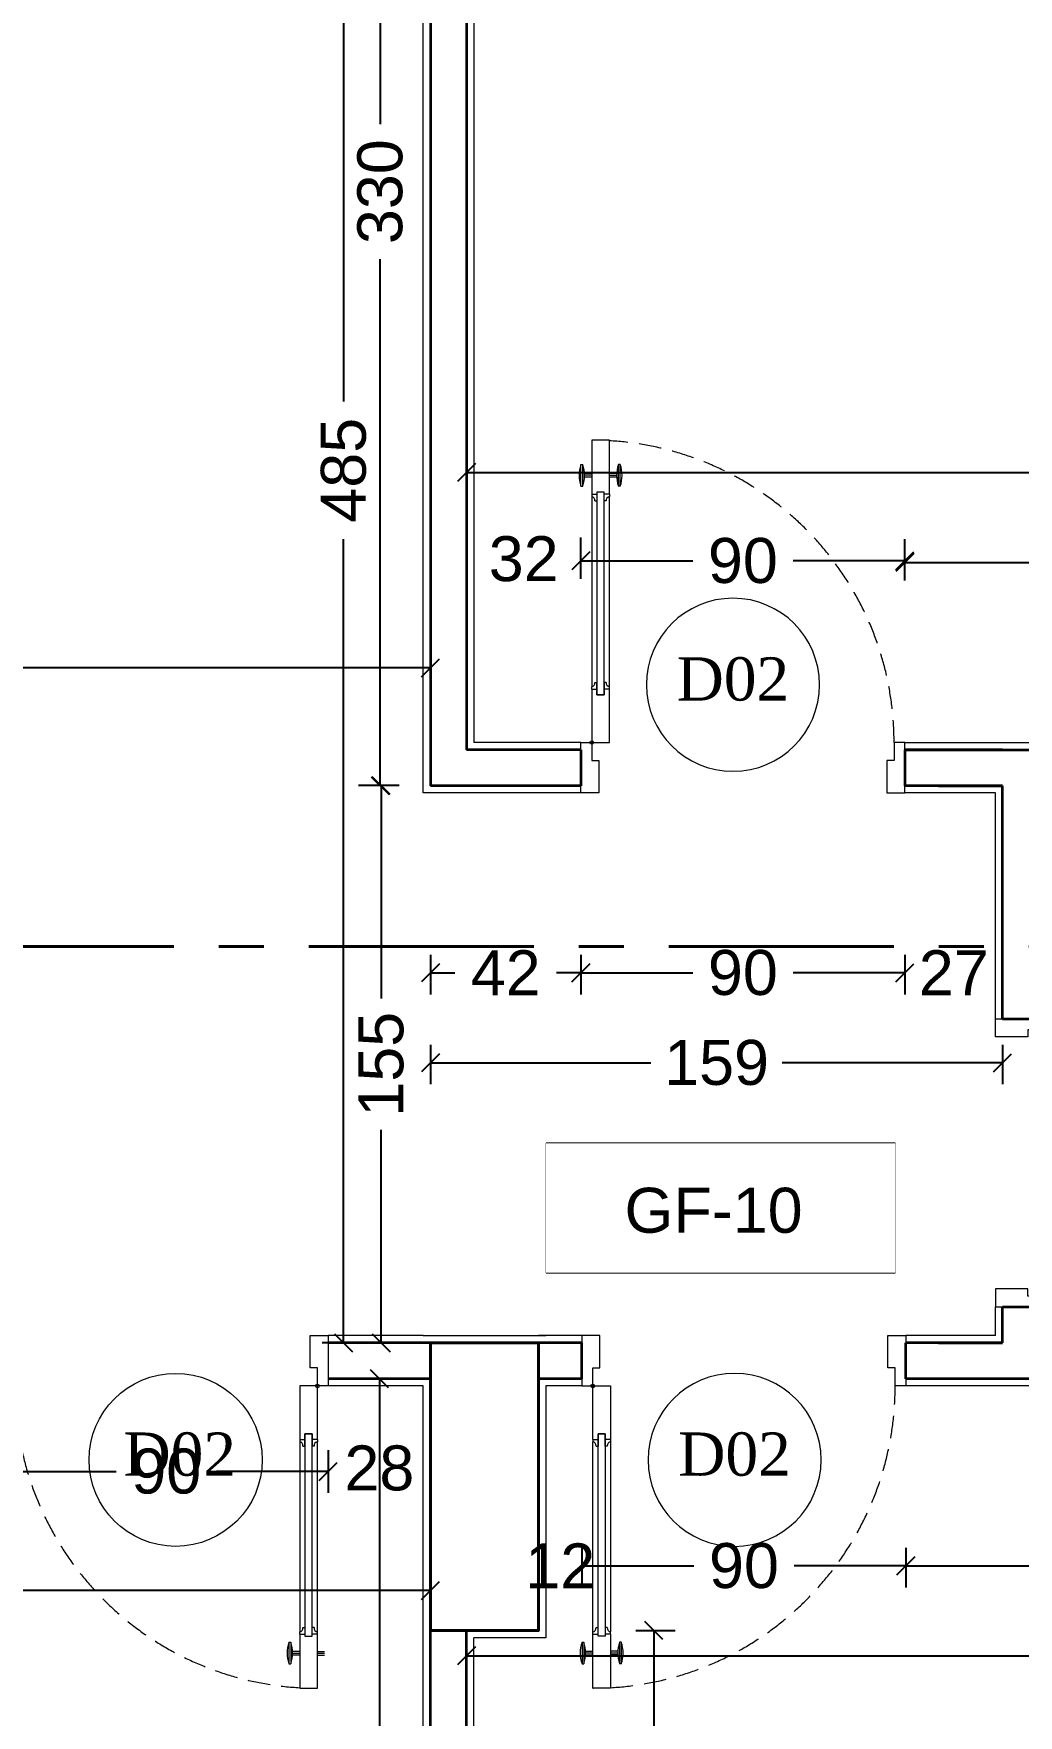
# Model space of a CAD drawing. Header units: inches. Extents: x -580639 to 179052, y 0 to 152898.
# Drawn here: x -331508 to -328773, y 129245 to 133919 of the extents above; entities that cross this region are included whole.
import ezdxf

# ---------------------------------------------------------------- set-up
doc = ezdxf.new("R2010")
doc.units = ezdxf.units.IN
doc.header["$LTSCALE"] = 500
doc.header["$MEASUREMENT"] = 0
doc.set_wipeout_variables(frame=1)
for name, pattern in [('ACAD_ISO03W100', [30, 12, -18]), ('CENTER', [2, 1.25, -0.25, 0.25, -0.25]), ('HIDDEN2', [0.1875, 0.125, -0.0625])]:
    doc.linetypes.add(name, pattern=pattern)
for name, color, linetype, lineweight in [('A-DOOR', 110, 'Continuous', 13), ('A-wall', 52, 'Continuous', 35), ('col', 4, 'Continuous', 40), ('DIM', 8, 'Continuous', 18), ('fini', 11, 'Continuous', 13), ('Room reference', 50, 'Continuous', 13)]:
    doc.layers.add(name, color=color, linetype=linetype, lineweight=lineweight)
doc.styles.add('50', font='arial.ttf', dxfattribs={"height": 125})
doc.styles.add('ROMANS 2', font='times.ttf')
doc.dimstyles.new('DIM', dxfattribs={"dimscale": 50, "dimtxt": 125, "dimasz": 1, "dimexe": 1.2, "dimexo": 1, "dimgap": 1, "dimtad": 0, "dimtoh": 1, "dimdec": 0, "dimlfac": 0.1, "dimrnd": 1, "dimdsep": 46, "dimtxsty": '50', "dimblk": 'OBLIQUE', "dimcen": 0.09, "dimclrt": 8, "dimadec": 0, "dimazin": 0, "dimtfac": 1, "dimtdec": 0, "dimtix": 1, "dimtofl": 0, "dimtmove": 2, "dimatfit": 2, "dimfxl": 1, "dimfxlon": 1, "dimtzin": 0, "dimarcsym": 0})

# ---------------------------------------------------------------- blocks, each defined once
blk = doc.blocks.new('_Oblique')
at = {"color": 0, "linetype": 'ByBlock', "lineweight": -2}
blk.add_line((-0.5, -0.5), (0.5, 0.5), dxfattribs=at)
blk = doc.blocks.new('*D1110')
at = {"layer": 'Defpoints', "color": 0, "transparency": 16777216}
for p in [(-329087.9, 132448.9), (-329087.9, 131928.9), (-326155.7, 131928.9)]:
    blk.add_point(p, dxfattribs=at)
at = {"layer": 'DIM', "color": 0, "lineweight": -2, "transparency": 16777216}
for p, q in [((-329087.9, 132398.9), (-329087.9, 132508.9)), ((-326155.7, 132398.9), (-326155.7, 132508.9)), ((-329087.9, 132448.9), (-327811, 132448.9)), ((-326155.7, 132448.9), (-327432.7, 132448.9))]:
    blk.add_line(p, q, dxfattribs=at)
at = {"layer": 'DIM', "color": 0, "lineweight": -2, "transparency": 16777216, "xscale": 50, "yscale": 50, "zscale": 50, "rotation": 180}
blk.add_blockref('_Oblique', (-329087.9, 132448.9), dxfattribs=at)
at = {"layer": 'DIM', "color": 0, "lineweight": -2, "transparency": 16777216, "xscale": 50, "yscale": 50, "zscale": 50}
blk.add_blockref('_Oblique', (-326155.7, 132448.9), dxfattribs=at)
at = {"layer": 'DIM', "color": 8, "transparency": 16777216, "insert": (-327621.8, 132448.9), "char_height": 125, "attachment_point": 5, "style": '50'}
blk.add_mtext('293', dxfattribs=at)
blk = doc.blocks.new('*D1111')
at = {"layer": 'Defpoints', "color": 0, "transparency": 16777216}
for p in [(-329987.9, 132453.9), (-329987.9, 131928.9), (-329087.9, 131928.9)]:
    blk.add_point(p, dxfattribs=at)
at = {"layer": 'DIM', "color": 0, "lineweight": -2, "transparency": 16777216}
for p, q in [((-329987.9, 132403.9), (-329987.9, 132513.9)), ((-329087.9, 132403.9), (-329087.9, 132513.9)), ((-329987.9, 132453.9), (-329677.2, 132453.9)), ((-329087.9, 132453.9), (-329398.6, 132453.9))]:
    blk.add_line(p, q, dxfattribs=at)
at = {"layer": 'DIM', "color": 0, "lineweight": -2, "transparency": 16777216, "xscale": 50, "yscale": 50, "zscale": 50, "rotation": 180}
blk.add_blockref('_Oblique', (-329987.9, 132453.9), dxfattribs=at)
at = {"layer": 'DIM', "color": 0, "lineweight": -2, "transparency": 16777216, "xscale": 50, "yscale": 50, "zscale": 50}
blk.add_blockref('_Oblique', (-329087.9, 132453.9), dxfattribs=at)
at = {"layer": 'DIM', "color": 8, "transparency": 16777216, "insert": (-329537.9, 132453.9), "char_height": 125, "attachment_point": 5, "style": '50'}
blk.add_mtext('90', dxfattribs=at)
blk = doc.blocks.new('*D1112')
at = {"layer": 'Defpoints', "color": 0, "transparency": 16777216}
for p in [(-330305.7, 132458.9), (-330305.7, 131928.9), (-329987.9, 131928.9)]:
    blk.add_point(p, dxfattribs=at)
at = {"layer": 'DIM', "color": 0, "lineweight": -2, "transparency": 16777216}
for p, q in [((-330305.7, 132408.9), (-330305.7, 132518.9)), ((-329987.9, 132408.9), (-329987.9, 132518.9))]:
    blk.add_line(p, q, dxfattribs=at)
at = {"layer": 'DIM', "color": 8, "transparency": 16777216, "insert": (-330146.8, 132458.9), "char_height": 125, "attachment_point": 5, "style": '50'}
blk.add_mtext('32', dxfattribs=at)
blk = doc.blocks.new('*D1090')
at = {"layer": 'Defpoints', "color": 0, "transparency": 16777216}
for p in [(-330305.7, 132698.9), (-330305.7, 131928.9), (-326155.7, 131928.9)]:
    blk.add_point(p, dxfattribs=at)
at = {"layer": 'DIM', "color": 0, "lineweight": -2, "transparency": 16777216}
for p, q in [((-330305.7, 132648.9), (-330305.7, 132758.9)), ((-326155.7, 132648.9), (-326155.7, 132758.9)), ((-330305.7, 132698.9), (-328421.8, 132698.9)), ((-326155.7, 132698.9), (-328039.6, 132698.9))]:
    blk.add_line(p, q, dxfattribs=at)
at = {"layer": 'DIM', "color": 0, "lineweight": -2, "transparency": 16777216, "xscale": 50, "yscale": 50, "zscale": 50, "rotation": 180}
blk.add_blockref('_Oblique', (-330305.7, 132698.9), dxfattribs=at)
at = {"layer": 'DIM', "color": 0, "lineweight": -2, "transparency": 16777216, "xscale": 50, "yscale": 50, "zscale": 50}
blk.add_blockref('_Oblique', (-326155.7, 132698.9), dxfattribs=at)
at = {"layer": 'DIM', "color": 8, "transparency": 16777216, "insert": (-328230.7, 132698.9), "char_height": 125, "attachment_point": 5, "style": '50'}
blk.add_mtext('415', dxfattribs=at)
blk = doc.blocks.new('*D1125')
at = {"layer": 'Defpoints', "color": 0, "transparency": 16777216}
for p in [(-329084.9, 130180.5), (-326155.7, 130180.5), (-329084.9, 129660.5)]:
    blk.add_point(p, dxfattribs=at)
at = {"layer": 'DIM', "color": 0, "lineweight": -2, "transparency": 16777216}
for p, q in [((-329084.9, 129710.5), (-329084.9, 129600.5)), ((-326155.7, 129710.5), (-326155.7, 129600.5)), ((-329084.9, 129660.5), (-327809.4, 129660.5)), ((-326155.7, 129660.5), (-327431.1, 129660.5))]:
    blk.add_line(p, q, dxfattribs=at)
at = {"layer": 'DIM', "color": 0, "lineweight": -2, "transparency": 16777216, "xscale": 50, "yscale": 50, "zscale": 50, "rotation": 180}
blk.add_blockref('_Oblique', (-329084.9, 129660.5), dxfattribs=at)
at = {"layer": 'DIM', "color": 0, "lineweight": -2, "transparency": 16777216, "xscale": 50, "yscale": 50, "zscale": 50}
blk.add_blockref('_Oblique', (-326155.7, 129660.5), dxfattribs=at)
at = {"layer": 'DIM', "color": 8, "transparency": 16777216, "insert": (-327620.3, 129660.5), "char_height": 125, "attachment_point": 5, "style": '50'}
blk.add_mtext('293', dxfattribs=at)
blk = doc.blocks.new('*D1126')
at = {"layer": 'Defpoints', "color": 0, "transparency": 16777216}
for p in [(-329984.9, 130180.5), (-329084.9, 130180.5), (-329984.9, 129660.5)]:
    blk.add_point(p, dxfattribs=at)
at = {"layer": 'DIM', "color": 0, "lineweight": -2, "transparency": 16777216}
for p, q in [((-329984.9, 129710.5), (-329984.9, 129600.5)), ((-329084.9, 129710.5), (-329084.9, 129600.5)), ((-329984.9, 129660.5), (-329674.2, 129660.5)), ((-329084.9, 129660.5), (-329395.5, 129660.5))]:
    blk.add_line(p, q, dxfattribs=at)
at = {"layer": 'DIM', "color": 0, "lineweight": -2, "transparency": 16777216, "xscale": 50, "yscale": 50, "zscale": 50, "rotation": 180}
blk.add_blockref('_Oblique', (-329984.9, 129660.5), dxfattribs=at)
at = {"layer": 'DIM', "color": 0, "lineweight": -2, "transparency": 16777216, "xscale": 50, "yscale": 50, "zscale": 50}
blk.add_blockref('_Oblique', (-329084.9, 129660.5), dxfattribs=at)
at = {"layer": 'DIM', "color": 8, "transparency": 16777216, "insert": (-329534.9, 129660.5), "char_height": 125, "attachment_point": 5, "style": '50'}
blk.add_mtext('90', dxfattribs=at)
blk = doc.blocks.new('*D1127')
at = {"layer": 'Defpoints', "color": 0, "transparency": 16777216}
for p in [(-330105.7, 130180.5), (-329984.9, 130180.5), (-330105.7, 129660.5)]:
    blk.add_point(p, dxfattribs=at)
at = {"layer": 'DIM', "color": 0, "lineweight": -2, "transparency": 16777216}
for p, q in [((-330105.7, 129710.5), (-330105.7, 129600.5)), ((-329984.9, 129710.5), (-329984.9, 129600.5))]:
    blk.add_line(p, q, dxfattribs=at)
at = {"layer": 'DIM', "color": 8, "transparency": 16777216, "insert": (-330045.3, 129660.5), "char_height": 125, "attachment_point": 5, "style": '50'}
blk.add_mtext('12', dxfattribs=at)
blk = doc.blocks.new('*D1128')
at = {"layer": 'Defpoints', "color": 0, "transparency": 16777216}
for p in [(-326155.7, 129630.5), (-330305.7, 129480.5), (-330305.7, 129410.5)]:
    blk.add_point(p, dxfattribs=at)
at = {"layer": 'DIM', "color": 0, "lineweight": -2, "transparency": 16777216}
for p, q in [((-330305.7, 129430.5), (-330305.7, 129350.5)), ((-326155.7, 129460.5), (-326155.7, 129350.5)), ((-330305.7, 129410.5), (-328421.8, 129410.5)), ((-326155.7, 129410.5), (-328039.6, 129410.5))]:
    blk.add_line(p, q, dxfattribs=at)
at = {"layer": 'DIM', "color": 0, "lineweight": -2, "transparency": 16777216, "xscale": 50, "yscale": 50, "zscale": 50, "rotation": 180}
blk.add_blockref('_Oblique', (-330305.7, 129410.5), dxfattribs=at)
at = {"layer": 'DIM', "color": 0, "lineweight": -2, "transparency": 16777216, "xscale": 50, "yscale": 50, "zscale": 50}
blk.add_blockref('_Oblique', (-326155.7, 129410.5), dxfattribs=at)
at = {"layer": 'DIM', "color": 8, "transparency": 16777216, "insert": (-328230.7, 129410.5), "char_height": 125, "attachment_point": 5, "style": '50'}
blk.add_mtext('415', dxfattribs=at)
blk = doc.blocks.new('*D1093')
at = {"layer": 'Defpoints', "color": 0, "transparency": 16777216}
for p in [(-330305.7, 129480.5), (-329785.7, 129480.5), (-330305.7, 126630.5)]:
    blk.add_point(p, dxfattribs=at)
at = {"layer": 'DIM', "color": 0, "lineweight": -2, "transparency": 16777216}
for p, q in [((-329835.7, 129480.5), (-329725.7, 129480.5)), ((-329785.7, 129480.5), (-329785.7, 128245.1)), ((-329785.7, 126630.5), (-329785.7, 127865.9)), ((-329835.7, 126630.5), (-329725.7, 126630.5))]:
    blk.add_line(p, q, dxfattribs=at)
at = {"layer": 'DIM', "color": 0, "lineweight": -2, "transparency": 16777216, "xscale": 50, "yscale": 50, "zscale": 50}
for p, rotation in [((-329785.7, 129480.5), 90), ((-329785.7, 126630.5), 270)]:
    blk.add_blockref('_Oblique', p, dxfattribs=dict(at, rotation=rotation))
at = {"layer": 'DIM', "color": 8, "transparency": 16777216, "insert": (-329785.7, 128055.5), "char_height": 125, "attachment_point": 5, "rotation": 90, "style": '50'}
blk.add_mtext('285', dxfattribs=at)
blk = doc.blocks.new('*D1133')
at = {"layer": 'Defpoints', "color": 0, "transparency": 16777216}
for p in [(-329087.9, 131828.9), (-328816.3, 131828.9), (-329087.9, 131308.9)]:
    blk.add_point(p, dxfattribs=at)
at = {"layer": 'DIM', "color": 0, "lineweight": -2, "transparency": 16777216}
for p, q in [((-329087.9, 131358.9), (-329087.9, 131248.9)), ((-328816.3, 131358.9), (-328816.3, 131248.9))]:
    blk.add_line(p, q, dxfattribs=at)
at = {"layer": 'DIM', "color": 8, "transparency": 16777216, "insert": (-328952.1, 131308.9), "char_height": 125, "attachment_point": 5, "style": '50'}
blk.add_mtext('27', dxfattribs=at)
blk = doc.blocks.new('*D1134')
at = {"layer": 'Defpoints', "color": 0, "transparency": 16777216}
for p in [(-329987.9, 131828.9), (-329087.9, 131828.9), (-329987.9, 131308.9)]:
    blk.add_point(p, dxfattribs=at)
at = {"layer": 'DIM', "color": 0, "lineweight": -2, "transparency": 16777216}
for p, q in [((-329987.9, 131358.9), (-329987.9, 131248.9)), ((-329087.9, 131358.9), (-329087.9, 131248.9)), ((-329987.9, 131308.9), (-329677.2, 131308.9)), ((-329087.9, 131308.9), (-329398.6, 131308.9))]:
    blk.add_line(p, q, dxfattribs=at)
at = {"layer": 'DIM', "color": 0, "lineweight": -2, "transparency": 16777216, "xscale": 50, "yscale": 50, "zscale": 50, "rotation": 180}
blk.add_blockref('_Oblique', (-329987.9, 131308.9), dxfattribs=at)
at = {"layer": 'DIM', "color": 0, "lineweight": -2, "transparency": 16777216, "xscale": 50, "yscale": 50, "zscale": 50}
blk.add_blockref('_Oblique', (-329087.9, 131308.9), dxfattribs=at)
at = {"layer": 'DIM', "color": 8, "transparency": 16777216, "insert": (-329537.9, 131308.9), "char_height": 125, "attachment_point": 5, "style": '50'}
blk.add_mtext('90', dxfattribs=at)
blk = doc.blocks.new('*D1095')
at = {"layer": 'Defpoints', "color": 0, "transparency": 16777216}
for p in [(-330405.7, 131828.9), (-329987.9, 131828.9), (-330405.7, 131308.9)]:
    blk.add_point(p, dxfattribs=at)
at = {"layer": 'DIM', "color": 0, "lineweight": -2, "transparency": 16777216}
for p, q in [((-330405.7, 131358.9), (-330405.7, 131248.9)), ((-329987.9, 131358.9), (-329987.9, 131248.9)), ((-330405.7, 131308.9), (-330338.2, 131308.9)), ((-329987.9, 131308.9), (-330055.4, 131308.9))]:
    blk.add_line(p, q, dxfattribs=at)
at = {"layer": 'DIM', "color": 0, "lineweight": -2, "transparency": 16777216, "xscale": 50, "yscale": 50, "zscale": 50, "rotation": 180}
blk.add_blockref('_Oblique', (-330405.7, 131308.9), dxfattribs=at)
at = {"layer": 'DIM', "color": 0, "lineweight": -2, "transparency": 16777216, "xscale": 50, "yscale": 50, "zscale": 50}
blk.add_blockref('_Oblique', (-329987.9, 131308.9), dxfattribs=at)
at = {"layer": 'DIM', "color": 8, "transparency": 16777216, "insert": (-330196.8, 131308.9), "char_height": 125, "attachment_point": 5, "style": '50'}
blk.add_mtext('42', dxfattribs=at)
blk = doc.blocks.new('*D1096')
at = {"layer": 'Defpoints', "color": 0, "transparency": 16777216}
for p in [(-330405.7, 131828.9), (-328816.3, 131828.9), (-328816.3, 131058.9)]:
    blk.add_point(p, dxfattribs=at)
at = {"layer": 'DIM', "color": 0, "lineweight": -2, "transparency": 16777216}
for p, q in [((-330405.7, 131108.9), (-330405.7, 130998.9)), ((-328816.3, 131108.9), (-328816.3, 130998.9)), ((-330405.7, 131058.9), (-329793.3, 131058.9)), ((-328816.3, 131058.9), (-329428.7, 131058.9))]:
    blk.add_line(p, q, dxfattribs=at)
at = {"layer": 'DIM', "color": 0, "lineweight": -2, "transparency": 16777216, "xscale": 50, "yscale": 50, "zscale": 50, "rotation": 180}
blk.add_blockref('_Oblique', (-330405.7, 131058.9), dxfattribs=at)
at = {"layer": 'DIM', "color": 0, "lineweight": -2, "transparency": 16777216, "xscale": 50, "yscale": 50, "zscale": 50}
blk.add_blockref('_Oblique', (-328816.3, 131058.9), dxfattribs=at)
at = {"layer": 'DIM', "color": 8, "transparency": 16777216, "insert": (-329611, 131058.9), "char_height": 125, "attachment_point": 5, "style": '50'}
blk.add_mtext('159', dxfattribs=at)
blk = doc.blocks.new('DOOO')
at = {"layer": 'Room reference'}
blk.add_circle((0, 0), 240.4, dxfattribs=at)
at = {"layer": 'Room reference', "style": 'ROMANS 2'}
blk.add_attdef('D02', (-144.8, -44), '', height=120.2, rotation=360, dxfattribs=at)
blk = doc.blocks.new('*D1148')
at = {"layer": 'Defpoints', "color": 0, "transparency": 16777216}
for p in [(-330689.9, 130180.5), (-330405.7, 130180.5), (-330689.9, 129931.9)]:
    blk.add_point(p, dxfattribs=at)
at = {"layer": 'DIM', "color": 0, "lineweight": -2, "transparency": 16777216}
for p, q in [((-330689.9, 129981.9), (-330689.9, 129871.9)), ((-330405.7, 129981.9), (-330405.7, 129871.9))]:
    blk.add_line(p, q, dxfattribs=at)
at = {"layer": 'DIM', "color": 8, "transparency": 16777216, "insert": (-330547.8, 129931.9), "char_height": 125, "attachment_point": 5, "style": '50'}
blk.add_mtext('28', dxfattribs=at)
blk = doc.blocks.new('*D1149')
at = {"layer": 'Defpoints', "color": 0, "transparency": 16777216}
for p in [(-331589.9, 130180.5), (-330689.9, 130180.5), (-331589.9, 129923.2)]:
    blk.add_point(p, dxfattribs=at)
at = {"layer": 'DIM', "color": 0, "lineweight": -2, "transparency": 16777216}
for p, q in [((-331589.9, 129973.2), (-331589.9, 129863.2)), ((-330689.9, 129973.2), (-330689.9, 129863.2)), ((-331589.9, 129923.2), (-331279.3, 129923.2)), ((-330689.9, 129923.2), (-331000.6, 129923.2))]:
    blk.add_line(p, q, dxfattribs=at)
at = {"layer": 'DIM', "color": 0, "lineweight": -2, "transparency": 16777216, "xscale": 50, "yscale": 50, "zscale": 50, "rotation": 180}
blk.add_blockref('_Oblique', (-331589.9, 129923.2), dxfattribs=at)
at = {"layer": 'DIM', "color": 0, "lineweight": -2, "transparency": 16777216, "xscale": 50, "yscale": 50, "zscale": 50}
blk.add_blockref('_Oblique', (-330689.9, 129923.2), dxfattribs=at)
at = {"layer": 'DIM', "color": 8, "transparency": 16777216, "insert": (-331139.9, 129923.2), "char_height": 125, "attachment_point": 5, "style": '50'}
blk.add_mtext('90', dxfattribs=at)
blk = doc.blocks.new('*D1151')
at = {"layer": 'Defpoints', "color": 0, "transparency": 16777216}
for p in [(-336155.7, 129591.7), (-336155.7, 129591.7), (-330405.7, 129591.7)]:
    blk.add_point(p, dxfattribs=at)
at = {"layer": 'DIM', "color": 0, "lineweight": -2, "transparency": 16777216}
for p, q in [((-336155.7, 129591.7), (-336155.7, 129651.7)), ((-330405.7, 129591.7), (-330405.7, 129651.7)), ((-336155.7, 129591.7), (-333469.3, 129591.7)), ((-330405.7, 129591.7), (-333092.2, 129591.7))]:
    blk.add_line(p, q, dxfattribs=at)
at = {"layer": 'DIM', "color": 0, "lineweight": -2, "transparency": 16777216, "xscale": 50, "yscale": 50, "zscale": 50, "rotation": 180}
blk.add_blockref('_Oblique', (-336155.7, 129591.7), dxfattribs=at)
at = {"layer": 'DIM', "color": 0, "lineweight": -2, "transparency": 16777216, "xscale": 50, "yscale": 50, "zscale": 50}
blk.add_blockref('_Oblique', (-330405.7, 129591.7), dxfattribs=at)
at = {"layer": 'DIM', "color": 8, "transparency": 16777216, "insert": (-333280.7, 129591.7), "char_height": 125, "attachment_point": 5, "style": '50'}
blk.add_mtext('575', dxfattribs=at)
blk = doc.blocks.new('*D1152')
at = {"layer": 'Defpoints', "color": 0, "transparency": 16777216}
for p in [(-330547.8, 130180.5), (-330547.8, 126630.5), (-330547.8, 126630.5)]:
    blk.add_point(p, dxfattribs=at)
at = {"layer": 'DIM', "color": 0, "lineweight": -2, "transparency": 16777216}
for p, q in [((-330547.8, 130180.5), (-330487.8, 130180.5)), ((-330547.8, 130180.5), (-330547.8, 128594)), ((-330547.8, 126630.5), (-330547.8, 128217)), ((-330547.8, 126630.5), (-330607.8, 126630.5))]:
    blk.add_line(p, q, dxfattribs=at)
at = {"layer": 'DIM', "color": 0, "lineweight": -2, "transparency": 16777216, "xscale": 50, "yscale": 50, "zscale": 50}
for p, rotation in [((-330547.8, 130180.5), 90), ((-330547.8, 126630.5), 270)]:
    blk.add_blockref('_Oblique', p, dxfattribs=dict(at, rotation=rotation))
at = {"layer": 'DIM', "color": 8, "transparency": 16777216, "insert": (-330547.8, 128405.5), "char_height": 125, "attachment_point": 5, "rotation": 90, "style": '50'}
blk.add_mtext('355', dxfattribs=at)
blk = doc.blocks.new('*D1155')
at = {"layer": 'Defpoints', "color": 0, "transparency": 16777216}
for p in [(-330253.6, 135130.5), (-330545.7, 131828.9), (-330233.6, 131828.9)]:
    blk.add_point(p, dxfattribs=at)
at = {"layer": 'DIM', "color": 0, "lineweight": -2, "transparency": 16777216}
for p, q in [((-330495.7, 135130.5), (-330605.7, 135130.5)), ((-330545.7, 135130.5), (-330545.7, 133667.5)), ((-330545.7, 131828.9), (-330545.7, 133291.9)), ((-330495.7, 131828.9), (-330605.7, 131828.9))]:
    blk.add_line(p, q, dxfattribs=at)
at = {"layer": 'DIM', "color": 0, "lineweight": -2, "transparency": 16777216, "xscale": 50, "yscale": 50, "zscale": 50}
for p, rotation in [((-330545.7, 135130.5), 90), ((-330545.7, 131828.9), 270)]:
    blk.add_blockref('_Oblique', p, dxfattribs=dict(at, rotation=rotation))
at = {"layer": 'DIM', "color": 8, "transparency": 16777216, "insert": (-330545.7, 133479.7), "char_height": 125, "attachment_point": 5, "rotation": 90, "style": '50'}
blk.add_mtext('330', dxfattribs=at)
blk = doc.blocks.new('*D1156')
at = {"layer": 'Defpoints', "color": 0, "transparency": 16777216}
for p in [(-330233.6, 131828.9), (-330542.8, 130280.5), (-330233.6, 130280.5)]:
    blk.add_point(p, dxfattribs=at)
at = {"layer": 'DIM', "color": 0, "lineweight": -2, "transparency": 16777216}
for p, q in [((-330492.8, 131828.9), (-330602.8, 131828.9)), ((-330542.8, 131828.9), (-330542.8, 131237.4)), ((-330542.8, 130280.5), (-330542.8, 130872)), ((-330492.8, 130280.5), (-330602.8, 130280.5))]:
    blk.add_line(p, q, dxfattribs=at)
at = {"layer": 'DIM', "color": 0, "lineweight": -2, "transparency": 16777216, "xscale": 50, "yscale": 50, "zscale": 50}
for p, rotation in [((-330542.8, 131828.9), 90), ((-330542.8, 130280.5), 270)]:
    blk.add_blockref('_Oblique', p, dxfattribs=dict(at, rotation=rotation))
at = {"layer": 'DIM', "color": 8, "transparency": 16777216, "insert": (-330542.8, 131054.7), "char_height": 125, "attachment_point": 5, "rotation": 90, "style": '50'}
blk.add_mtext('155', dxfattribs=at)
blk = doc.blocks.new('*D1166')
at = {"layer": 'Defpoints', "color": 0, "transparency": 16777216}
for p in [(-330607.3, 135130.5), (-330647.1, 130280.5), (-330607.3, 130280.5)]:
    blk.add_point(p, dxfattribs=at)
at = {"layer": 'DIM', "color": 0, "lineweight": -2, "transparency": 16777216}
for p, q in [((-330647.1, 135130.5), (-330707.1, 135130.5)), ((-330647.1, 135130.5), (-330647.1, 132896.6)), ((-330647.1, 130280.5), (-330647.1, 132514.4)), ((-330647.1, 130280.5), (-330707.1, 130280.5))]:
    blk.add_line(p, q, dxfattribs=at)
at = {"layer": 'DIM', "color": 0, "lineweight": -2, "transparency": 16777216, "xscale": 50, "yscale": 50, "zscale": 50}
for p, rotation in [((-330647.1, 135130.5), 90), ((-330647.1, 130280.5), 270)]:
    blk.add_blockref('_Oblique', p, dxfattribs=dict(at, rotation=rotation))
at = {"layer": 'DIM', "color": 8, "transparency": 16777216, "insert": (-330647.1, 132705.5), "char_height": 125, "attachment_point": 5, "rotation": 90, "style": '50'}
blk.add_mtext('485', dxfattribs=at)
blk = doc.blocks.new('*D1246')
at = {"layer": 'Defpoints', "color": 0, "transparency": 16777216}
for p in [(-336155.7, 132156.8), (-336155.7, 132049.8), (-330405.7, 132049.8)]:
    blk.add_point(p, dxfattribs=at)
at = {"layer": 'DIM', "color": 0, "lineweight": -2, "transparency": 16777216}
for p, q in [((-336155.7, 132106.8), (-336155.7, 132216.8)), ((-330405.7, 132106.8), (-330405.7, 132216.8)), ((-336155.7, 132156.8), (-333469.3, 132156.8)), ((-330405.7, 132156.8), (-333092.2, 132156.8))]:
    blk.add_line(p, q, dxfattribs=at)
at = {"layer": 'DIM', "color": 0, "lineweight": -2, "transparency": 16777216, "xscale": 50, "yscale": 50, "zscale": 50, "rotation": 180}
blk.add_blockref('_Oblique', (-336155.7, 132156.8), dxfattribs=at)
at = {"layer": 'DIM', "color": 0, "lineweight": -2, "transparency": 16777216, "xscale": 50, "yscale": 50, "zscale": 50}
blk.add_blockref('_Oblique', (-330405.7, 132156.8), dxfattribs=at)
at = {"layer": 'DIM', "color": 8, "transparency": 16777216, "insert": (-333280.7, 132156.8), "char_height": 125, "attachment_point": 5, "style": '50'}
blk.add_mtext('575', dxfattribs=at)
blk = doc.blocks.new('SECTIO B-B')
at = {"layer": 'col', "linetype": 'CENTER'}
blk.add_line((-18370, 0), (-1746.5, 0), dxfattribs=at)

msp = doc.modelspace()

# ---------------------------------------------------------------- linework, layer by layer
at = {"layer": 'A-DOOR'}
for p, q in [((-329987.901, 132721.167), (-329982.901, 132721.167)), ((-329987.901, 132661.167), (-329987.901, 132721.167)), ((-329982.901, 132661.167), (-329982.901, 132721.167)), ((-329957.901, 132696.667), (-329978.064, 132696.667)), ((-329957.901, 132691.667), (-329977.902, 132691.667)), ((-329888.518, 132696.168), (-329908.682, 132696.168)), ((-329888.681, 132691.168), (-329908.682, 132691.168)), ((-329878.681, 132721.168), (-329883.681, 132721.168)), ((-329883.681, 132661.168), (-329883.681, 132721.168)), ((-329878.681, 132661.168), (-329878.681, 132721.168)), ((-329987.901, 132661.167), (-329982.901, 132661.167)), ((-329957.901, 132686.667), (-329978.01, 132686.667)), ((-329888.572, 132686.168), (-329908.682, 132686.168)), ((-329878.681, 132661.168), (-329883.681, 132661.168)), ((-329957.913, 132639.056), (-329957.939, 132103.903)), ((-329957.914, 132639.056), (-329943.198, 132639.056)), ((-329948.869, 132620.533), (-329943.198, 132620.533)), ((-329908.668, 132639.056), (-329923.383, 132639.056)), ((-329917.712, 132620.533), (-329923.383, 132620.533)), ((-329908.693, 132103.903), (-329908.668, 132632.443)), ((-329908.668, 132639.056), (-329908.668, 132632.443)), ((-329957.939, 132097.29), (-329957.939, 132103.903)), ((-329957.939, 132097.29), (-329943.224, 132097.29)), ((-329948.895, 132115.813), (-329943.224, 132115.813)), ((-329917.738, 132115.813), (-329923.409, 132115.813)), ((-329908.693, 132097.29), (-329923.409, 132097.29)), ((-329908.693, 132097.29), (-329908.693, 132103.903)), ((-330769.162, 130005.468), (-330769.188, 129476.928)), ((-330769.162, 130012.08), (-330769.162, 130005.468)), ((-330769.162, 130012.08), (-330754.446, 130012.08)), ((-330760.117, 129993.558), (-330754.446, 129993.558)), ((-330719.916, 130012.08), (-330734.631, 130012.08)), ((-330728.96, 129993.558), (-330734.631, 129993.558)), ((-330719.942, 129470.315), (-330719.916, 130005.468)), ((-330719.916, 130012.08), (-330719.916, 130005.468)), ((-329954.882, 130012.08), (-329954.882, 130005.468)), ((-329954.882, 130012.08), (-329940.166, 130012.08)), ((-329954.856, 129470.315), (-329954.882, 130005.468)), ((-329945.837, 129993.558), (-329940.166, 129993.558)), ((-329905.636, 130012.08), (-329920.351, 130012.08)), ((-329914.68, 129993.558), (-329920.351, 129993.558)), ((-329905.636, 130012.08), (-329905.636, 130005.468)), ((-329905.636, 130005.468), (-329905.61, 129476.928)), ((-330769.188, 129470.315), (-330769.188, 129476.928)), ((-330769.188, 129470.315), (-330754.472, 129470.315)), ((-330760.143, 129488.838), (-330754.472, 129488.838)), ((-330728.986, 129488.838), (-330734.657, 129488.838)), ((-330719.941, 129470.315), (-330734.657, 129470.315)), ((-329954.856, 129470.315), (-329940.14, 129470.315)), ((-329945.812, 129488.838), (-329940.14, 129488.838)), ((-329914.654, 129488.838), (-329920.326, 129488.838)), ((-329905.61, 129470.315), (-329920.326, 129470.315)), ((-329905.61, 129470.315), (-329905.61, 129476.928)), ((-330799.175, 129448.203), (-330794.175, 129448.203)), ((-330799.175, 129448.203), (-330799.175, 129388.203)), ((-330794.175, 129448.203), (-330794.175, 129388.203)), ((-330789.283, 129423.203), (-330769.173, 129423.203)), ((-330719.954, 129422.703), (-330699.845, 129422.703)), ((-329984.843, 129448.203), (-329979.843, 129448.203)), ((-329984.843, 129448.203), (-329984.843, 129388.203)), ((-329979.843, 129448.203), (-329979.843, 129388.203)), ((-329954.843, 129422.703), (-329974.952, 129422.703)), ((-329885.515, 129423.203), (-329905.624, 129423.203)), ((-329875.623, 129448.203), (-329880.623, 129448.203)), ((-329880.623, 129448.203), (-329880.623, 129388.203)), ((-329875.623, 129448.203), (-329875.623, 129388.203)), ((-330799.175, 129388.203), (-330794.175, 129388.203)), ((-330789.337, 129413.203), (-330769.173, 129413.203)), ((-330789.175, 129418.203), (-330769.173, 129418.203)), ((-330719.954, 129417.703), (-330699.953, 129417.703)), ((-330719.954, 129412.703), (-330699.791, 129412.703)), ((-329984.843, 129388.203), (-329979.843, 129388.203)), ((-329954.843, 129412.703), (-329975.007, 129412.703)), ((-329954.843, 129417.703), (-329974.844, 129417.703)), ((-329885.623, 129418.203), (-329905.624, 129418.203)), ((-329885.46, 129413.203), (-329905.624, 129413.203)), ((-329875.623, 129388.203), (-329880.623, 129388.203))]:
    msp.add_line(p, q, dxfattribs=at)
for points in [[(-329908.668, 132639.056), (-329908.693, 132788.84), (-329957.914, 132788.885), (-329957.888, 132639.101)], [(-329923.383, 132620.533), (-329923.383, 132644.343), (-329943.198, 132644.343), (-329943.198, 132620.533)], [(-329957.914, 132097.355), (-329957.914, 131948.885), (-329908.693, 131948.885), (-329908.693, 132097.29)], [(-329923.409, 132115.813), (-329923.409, 132081.75), (-329943.224, 132081.75), (-329943.224, 132115.813)], [(-329987.914, 131948.885), (-329957.914, 131948.885), (-329957.914, 131898.885), (-329937.914, 131898.885), (-329937.914, 131808.885), (-329987.914, 131808.885), (-329987.914, 131948.885)], [(-329087.914, 131948.885), (-329117.914, 131948.885), (-329117.914, 131898.885), (-329137.914, 131898.885), (-329137.914, 131808.885), (-329087.914, 131808.885), (-329087.914, 131948.885)], [(-328696.314, 131180.485), (-328696.314, 131150.485), (-328746.314, 131150.485), (-328746.314, 131130.485), (-328836.314, 131130.485), (-328836.314, 131180.485), (-328696.314, 131180.485)], [(-328696.314, 130380.485), (-328696.314, 130410.485), (-328746.314, 130410.485), (-328746.314, 130430.485), (-328836.314, 130430.485), (-328836.314, 130380.485), (-328696.314, 130380.485)], [(-330689.942, 130160.485), (-330719.942, 130160.485), (-330719.942, 130210.485), (-330739.942, 130210.485), (-330739.942, 130300.485), (-330689.942, 130300.485), (-330689.942, 130160.485)], [(-329984.856, 130160.485), (-329954.856, 130160.485), (-329954.856, 130210.485), (-329934.856, 130210.485), (-329934.856, 130300.485), (-329984.856, 130300.485), (-329984.856, 130160.485)], [(-329084.856, 130160.485), (-329114.856, 130160.485), (-329114.856, 130210.485), (-329134.856, 130210.485), (-329134.856, 130300.485), (-329084.856, 130300.485), (-329084.856, 130160.485)], [(-330719.942, 130012.016), (-330719.942, 130160.485), (-330769.162, 130160.485), (-330769.162, 130012.08)], [(-329954.856, 130012.016), (-329954.856, 130160.485), (-329905.636, 130160.485), (-329905.636, 130012.08)], [(-330754.446, 129993.558), (-330754.446, 130027.621), (-330734.631, 130027.621), (-330734.631, 129993.558)], [(-329920.351, 129993.558), (-329920.351, 130027.621), (-329940.166, 130027.621), (-329940.166, 129993.558)], [(-330769.188, 129470.315), (-330769.162, 129320.53), (-330719.942, 129320.485), (-330719.967, 129470.27)], [(-330754.472, 129488.838), (-330754.472, 129465.027), (-330734.657, 129465.027), (-330734.657, 129488.838)], [(-329905.61, 129470.315), (-329905.636, 129320.53), (-329954.856, 129320.485), (-329954.83, 129470.27)], [(-329920.326, 129488.838), (-329920.326, 129465.027), (-329940.14, 129465.027), (-329940.14, 129488.838)]]:
    msp.add_lwpolyline(points, dxfattribs=at)
for points in [[(-329943.224, 132081.75), (-329923.409, 132081.75), (-329923.383, 132644.343), (-329943.198, 132644.343)], [(-330734.631, 130027.621), (-330754.446, 130027.621), (-330754.472, 129465.027), (-330734.657, 129465.027)], [(-329940.166, 130027.621), (-329920.351, 130027.621), (-329920.326, 129465.027), (-329940.14, 129465.027)]]:
    msp.add_lwpolyline(points, close=True, dxfattribs=at)
for centre in [(-329957.914, 131948.885), (-330719.942, 130160.485), (-329954.856, 130160.485)]:
    msp.add_circle(centre, 5.015, dxfattribs=at)
at = {"layer": 'A-DOOR', "linetype": 'ACAD_ISO03W100', "ltscale": 0.005}
for centre, start, end in [((-329957.914, 131948.885), 89.895349, 90), ((-330719.942, 130160.485), 269.895349, 270), ((-329954.856, 130160.485), 270, 270.104651)]:
    msp.add_arc(centre, 840, start, end, dxfattribs=at)
at = {"layer": 'A-DOOR', "linetype": 'HIDDEN2'}
for centre, start, end in [((-329957.914, 131948.885), 0, 86.640783), ((-330719.942, 130160.485), 180, 266.640783), ((-329954.856, 130160.485), 273.359217, 0)]:
    msp.add_arc(centre, 840, start, end, dxfattribs=at)
at = {"layer": 'A-DOOR'}
for centre, radius, start, end in [((-329900.401, 132691.167), 92.5, 161.075356, 198.924644), ((-330070.401, 132691.167), 92.5, 341.075356, 18.924644), ((-329796.181, 132691.168), 92.5, 161.075356, 198.924644), ((-329966.181, 132691.168), 92.5, 341.075356, 18.924644), ((-329960.171, 132621.34), 11.33, 355.916547, 78.508625), ((-329906.41, 132621.34), 11.33, 101.491375, 184.083453), ((-329960.197, 132115.006), 11.33, 281.491375, 4.083453), ((-329906.436, 132115.006), 11.33, 175.916547, 258.508625), ((-330771.419, 129994.364), 11.33, 355.916547, 78.508625), ((-330717.659, 129994.364), 11.33, 101.491375, 184.083453), ((-329957.139, 129994.364), 11.33, 355.916547, 78.508625), ((-329903.378, 129994.364), 11.33, 101.491375, 184.083453), ((-330771.445, 129488.031), 11.33, 281.491375, 4.083453), ((-330717.684, 129488.031), 11.33, 175.916547, 258.508625), ((-329957.113, 129488.031), 11.33, 281.491375, 4.083453), ((-329903.353, 129488.031), 11.33, 175.916547, 258.508625), ((-330711.675, 129418.203), 92.5, 161.075356, 198.924644), ((-330881.675, 129418.203), 92.5, 341.075356, 18.924644), ((-329897.343, 129418.203), 92.5, 161.075356, 198.924644), ((-330067.343, 129418.203), 92.5, 341.075356, 18.924644), ((-329793.123, 129418.203), 92.5, 161.075356, 198.924644), ((-329963.123, 129418.203), 92.5, 341.075356, 18.924644)]:
    msp.add_arc(centre, radius, start, end, dxfattribs=at)
at = {"layer": 'A-wall'}
for p, q in [((-330405.714, 135130.485), (-330405.714, 131828.885)), ((-330305.714, 135130.485), (-330305.714, 131928.885)), ((-329987.914, 131928.885), (-330305.714, 131928.885)), ((-329987.914, 131928.885), (-329987.914, 131828.885)), ((-329087.914, 131928.885), (-326155.714, 131928.885)), ((-328816.314, 131928.885), (-329087.914, 131928.885)), ((-329087.914, 131928.885), (-329087.914, 131828.885)), ((-329987.914, 131828.885), (-330405.714, 131828.885)), ((-328816.314, 131828.885), (-329087.914, 131828.885)), ((-328994.314, 131828.885), (-328816.314, 131828.885)), ((-328816.314, 131180.485), (-328816.314, 131828.885)), ((-328816.314, 131180.485), (-328716.314, 131180.485)), ((-328816.314, 130280.485), (-328816.314, 130380.485)), ((-328816.314, 130280.485), (-328816.314, 130380.485)), ((-328816.314, 130380.485), (-328716.314, 130380.485)), ((-330405.714, 130280.485), (-330689.942, 130280.485)), ((-330405.714, 126630.485), (-330405.714, 130280.485)), ((-330187.718, 130280.485), (-330405.714, 130280.485)), ((-329984.856, 130280.485), (-330105.714, 130280.485)), ((-329984.856, 130180.485), (-329984.856, 130280.485)), ((-329084.856, 130180.485), (-329084.856, 130280.485)), ((-328816.314, 130280.485), (-329084.856, 130280.485)), ((-328994.314, 130280.485), (-328816.314, 130280.485)), ((-330405.714, 130180.485), (-330689.942, 130180.485)), ((-329984.856, 130180.485), (-330105.714, 130180.485)), ((-326155.714, 130180.485), (-329084.856, 130180.485)), ((-330305.714, 126630.485), (-330305.714, 129480.485))]:
    msp.add_line(p, q, dxfattribs=at)
at = {"layer": 'col'}
msp.add_lwpolyline([(-330105.714, 130280.485), (-330105.714, 129480.485), (-330405.714, 129480.485), (-330405.714, 130280.485)], close=True, dxfattribs=at)
at = {"layer": 'fini'}
for p, q in [((-330425.714, 131808.885), (-330425.714, 135110.485)), ((-330285.714, 135110.485), (-330285.714, 131948.885)), ((-329987.914, 131948.885), (-330285.714, 131948.885)), ((-329087.914, 131948.885), (-326175.714, 131948.885)), ((-329987.914, 131808.885), (-330425.714, 131808.885)), ((-328836.314, 131808.885), (-329087.914, 131808.885)), ((-328836.314, 131180.485), (-328836.314, 131808.885)), ((-328836.314, 130300.485), (-328836.314, 130380.485)), ((-330425.714, 130300.485), (-330689.942, 130300.485)), ((-329984.856, 130300.485), (-330105.714, 130300.485)), ((-328836.314, 130300.485), (-329084.856, 130300.485)), ((-330425.714, 130160.485), (-330689.942, 130160.485)), ((-330425.714, 126650.485), (-330425.714, 130160.485)), ((-326175.714, 130160.485), (-329084.856, 130160.485)), ((-330285.714, 126650.485), (-330285.714, 129460.485))]:
    msp.add_line(p, q, dxfattribs=at)
for points in [[(-330425.714, 130300.485), (-330085.714, 130300.485)], [(-330425.714, 129460.485), (-330425.714, 130160.485)], [(-329984.856, 130160.485), (-330085.714, 130160.485), (-330085.714, 129460.485), (-330285.714, 129460.485)]]:
    msp.add_lwpolyline(points, dxfattribs=at)
at = {"layer": 'Room reference'}
msp.add_lwpolyline([(-330084.484, 130475.244), (-329114.634, 130475.244), (-329114.634, 130835.244), (-330084.484, 130835.244)], close=True, dxfattribs=at)

# ---------------------------------------------------------------- block references
at = {"layer": 'DIM'}
msp.add_blockref('SECTIO B-B', (-323373.515, 131382.077), dxfattribs=at)
msp.add_blockref('DOOO', (-331113.876, 129955.069), dxfattribs=at).add_auto_attribs({'D02': 'D02'})
ref = msp.add_blockref('DOOO', (-329560.921, 129955.069), dxfattribs=dict(at, xscale=-1))
ref.add_attrib('D02', 'D02', (-329717.445, 129911.096), dxfattribs={"layer": 'Room reference', "height": 120.211, "style": 'ROMANS 2'})
at = {"layer": 'Room reference', "color": 2}
ref = msp.add_blockref('DOOO', (-329565.419, 132109.41), dxfattribs=dict(at, xscale=-1))
ref.add_attrib('D02', 'D02', (-329721.943, 132065.437), dxfattribs={"height": 120.211, "style": 'ROMANS 2'})

# ---------------------------------------------------------------- dimensions: what is measured, and where the dimension line sits
at = {"layer": 'DIM'}
for base, p1, p2, angle, picture, middle in [((-330647.14, 130280.485), (-330607.342, 135130.485), (-330607.342, 130280.485), 90, '*D1166', (-330647.14, 132705.485)), ((-330545.695, 131828.885), (-330253.6, 135130.485), (-330233.6, 131828.885), 90, '*D1155', (-330545.695, 133479.685)), ((-330305.714, 132698.885), (-326155.714, 131928.885), (-330305.714, 131928.885), 180, '*D1090', (-328230.714, 132698.885)), ((-330305.714, 132458.885), (-329987.914, 131928.885), (-330305.714, 131928.885), 180, '*D1112', (-330146.814, 132458.885)), ((-329987.914, 132453.885), (-329087.914, 131928.885), (-329987.914, 131928.885), 180, '*D1111', (-329537.914, 132453.885)), ((-329087.914, 132448.885), (-326155.714, 131928.885), (-329087.914, 131928.885), 180, '*D1110', (-327621.814, 132448.885)), ((-330542.828, 130280.485), (-330233.6, 131828.885), (-330233.6, 130280.485), 90, '*D1156', (-330542.828, 131054.685)), ((-330405.714, 131308.885), (-329987.914, 131828.885), (-330405.714, 131828.885), 180, '*D1095', (-330196.814, 131308.885)), ((-328816.314, 131058.885), (-330405.714, 131828.885), (-328816.314, 131828.885), 180, '*D1096', (-329611.014, 131058.885)), ((-329987.914, 131308.885), (-329087.914, 131828.885), (-329987.914, 131828.885), 180, '*D1134', (-329537.914, 131308.885)), ((-329087.914, 131308.885), (-328816.314, 131828.885), (-329087.914, 131828.885), 180, '*D1133', (-328952.114, 131308.885)), ((-330547.828, 126630.485), (-330547.828, 130180.485), (-330547.828, 126630.485), 90, '*D1152', (-330547.828, 128405.485)), ((-330105.714, 129660.485), (-329984.856, 130180.485), (-330105.714, 130180.485), 180, '*D1127', (-330045.285, 129660.485)), ((-329984.856, 129660.485), (-329084.856, 130180.485), (-329984.856, 130180.485), 180, '*D1126', (-329534.856, 129660.485)), ((-329084.856, 129660.485), (-326155.714, 130180.485), (-329084.856, 130180.485), 180, '*D1125', (-327620.285, 129660.485)), ((-330305.714, 129410.485), (-326155.714, 129630.485), (-330305.714, 129480.485), 180, '*D1128', (-328230.714, 129410.485)), ((-329785.714, 129480.485), (-330305.714, 126630.485), (-330305.714, 129480.485), 90, '*D1093', (-329785.714, 128055.485))]:
    dim = msp.add_linear_dim(base=base, p1=p1, p2=p2, angle=angle, dimstyle='DIM', dxfattribs=at)
    dim.commit()
    dim.dimension.update_dxf_attribs({"geometry": picture, "text_midpoint": middle})
for base, p1, p2, picture, middle in [((-336155.714, 132156.804), (-330405.714, 132049.848), (-336155.714, 132049.848), '*D1246', (-333280.714, 132156.804)), ((-331589.942, 129923.221), (-330689.942, 130180.485), (-331589.942, 130180.485), '*D1149', (-331139.942, 129923.221)), ((-330689.942, 129931.915), (-330405.714, 130180.485), (-330689.942, 130180.485), '*D1148', (-330547.828, 129931.915)), ((-336155.714, 129591.682), (-330405.714, 129591.682), (-336155.714, 129591.682), '*D1151', (-333280.714, 129591.682))]:
    dim = msp.add_linear_dim(base=base, p1=p1, p2=p2, dimstyle='DIM', dxfattribs=at)
    dim.commit()
    dim.dimension.update_dxf_attribs({"geometry": picture, "text_midpoint": middle})

# ---------------------------------------------------------------- next in the draw order: wipeouts: each hides what was drawn before it
msp.add_wipeout([(-329114.634, 130475.244), (-329114.634, 130835.244), (-330084.484, 130835.244), (-330084.484, 130475.244)]).dxf.layer = 'Room reference'

# ---------------------------------------------------------------- next in the draw order: texts
at = {"layer": 'Room reference', "color": 2, "style": '50'}
msp.add_attdef('GF-10', (-329866.715, 130586.359), 'XXXX', height=125, dxfattribs=at)

doc.saveas('drawing.dxf')
